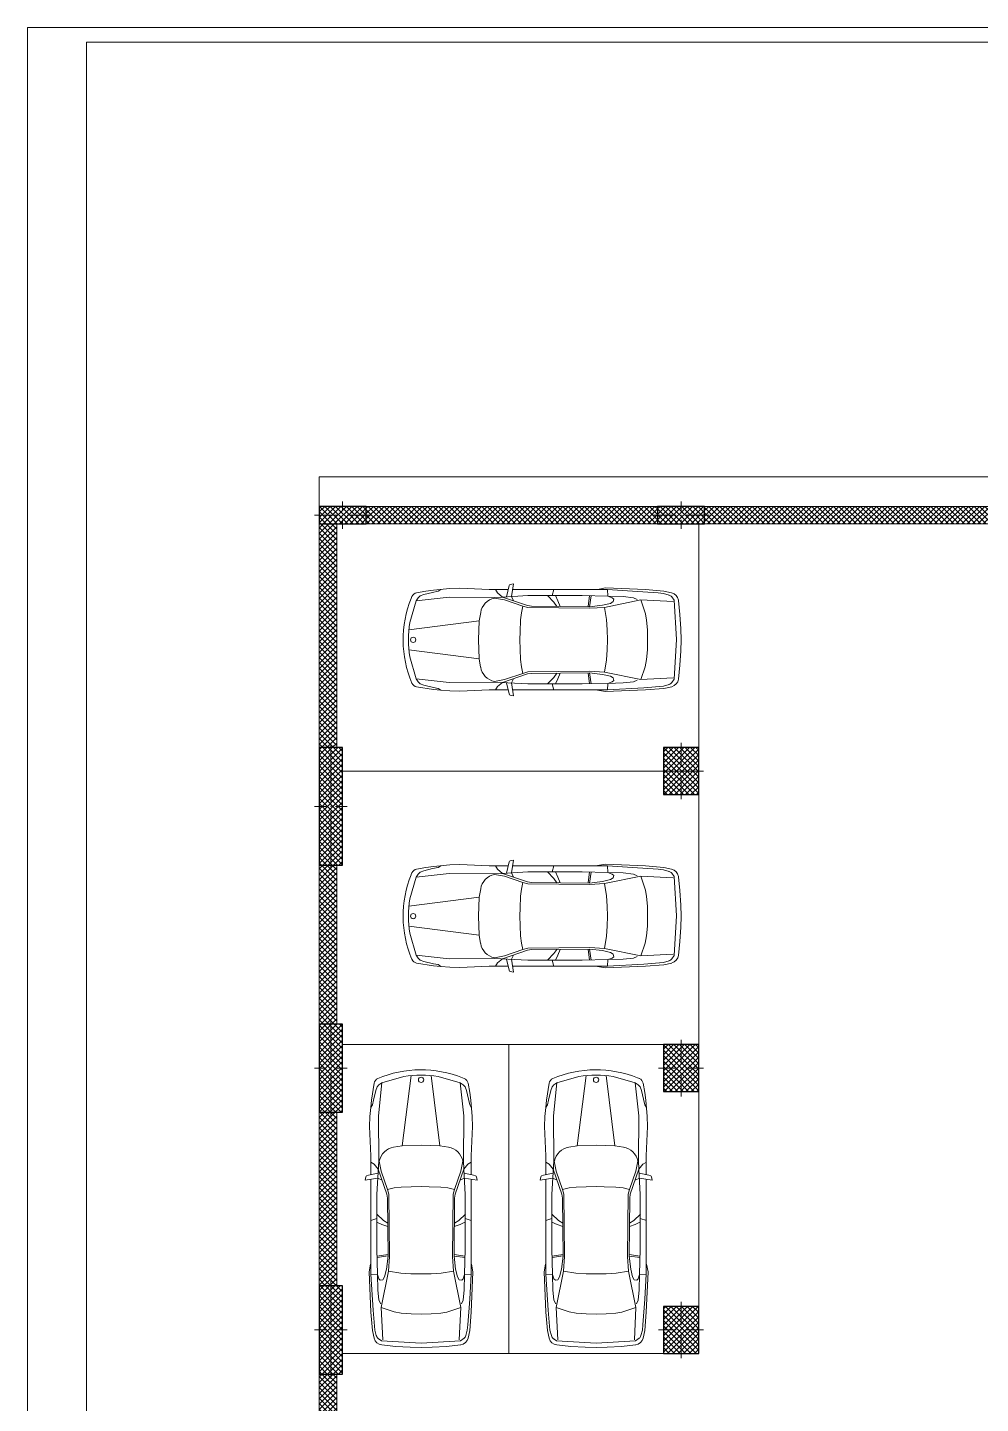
# Model space of a CAD drawing. Header units: millimetres. Extents: x 613552 to 673002, y -929939 to -887889.
# Drawn here: x 613552 to 629743, y -911280 to -887889 of the extents above; entities that cross this region are included whole.
import ezdxf

# ---------------------------------------------------------------- set-up
doc = ezdxf.new("R2010")
doc.units = ezdxf.units.MM
doc.header["$MEASUREMENT"] = 0
doc.layers.add('2D Drafting - General_Pen_No__1', color=7, linetype='Continuous', lineweight=13)
doc.layers.add('Structural - Bearing_Pen_No__1', color=7, linetype='Continuous', lineweight=13)
for name, color, linetype, lineweight, true_color in [('aaa mobilje_Pen_No__61', 7, 'Continuous', 20, 0x6a6a6a), ('Drawing & Figure_Pen_No__90', 7, 'Continuous', 20, 0x00bfbf), ('Structural - Bearing_Pen_No__48', 7, 'Continuous', 25, 0xa80f02), ('Structural - Bearing_Pen_No__61', 7, 'Continuous', 20, 0x6a6a6a)]:
    doc.layers.add(name, color=color, linetype=linetype, lineweight=lineweight, true_color=true_color)
doc.layers.add('Structural - Bearing', color=7, linetype='Continuous')
pattern_1 = [(45, (0, 0), (-45.961939, 45.961939), []), (135, (0, 0), (45.961939, 45.961939), [])]

# ---------------------------------------------------------------- blocks, each defined once
blk = doc.blocks.new('Slab_1', base_point=(539566, -896140))
at = {"layer": 'Structural - Bearing_Pen_No__1', "color": 7, "linetype": 'Continuous', "lineweight": 13, "flags": 128}
blk.add_lwpolyline([(539566, -896140), (584366, -896140), (584366, -921140), (539566, -921140)], close=True, dxfattribs=at)
blk = doc.blocks.new('Wall_11', base_point=(539566, -896140))
at = {"layer": 'Structural - Bearing_Pen_No__61', "linetype": 'Continuous', "lineweight": 20, "true_color": 0x6a6a6a}
h = blk.add_hatch(dxfattribs=at)
h.set_pattern_fill('CONCRETE_BLOCK', color=251, style=0, pattern_type=2)
h.set_pattern_definition(pattern_1)
h.paths.add_polyline_path([(539866, -896440), (539566, -896440), (539566, -900240), (539866, -900240)])
h = blk.add_hatch(dxfattribs=at)
h.set_pattern_fill('CONCRETE_BLOCK', color=251, style=0, pattern_type=2)
h.set_pattern_definition(pattern_1)
h.paths.add_polyline_path([(539866, -902240), (539566, -902240), (539566, -904940), (539866, -904940)])
h = blk.add_hatch(dxfattribs=at)
h.set_pattern_fill('CONCRETE_BLOCK', color=251, style=0, pattern_type=2)
h.set_pattern_definition(pattern_1)
h.paths.add_polyline_path([(539866, -906440), (539566, -906440), (539566, -909390), (539866, -909390)])
h = blk.add_hatch(dxfattribs=at)
h.set_pattern_fill('CONCRETE_BLOCK', color=251, style=0, pattern_type=2)
h.set_pattern_definition(pattern_1)
h.paths.add_polyline_path([(539866, -910890), (539566, -910890), (539566, -914640), (539866, -914640)])
at = {"layer": 'Structural - Bearing_Pen_No__1', "color": 7, "linetype": 'Continuous', "lineweight": 13, "flags": 128}
for points in [[(539566, -896140), (539566, -921140)], [(539866, -900240), (539866, -896440)], [(539866, -904940), (539866, -902240)], [(539866, -909390), (539866, -906440)], [(539866, -914640), (539866, -910890)]]:
    blk.add_lwpolyline(points, dxfattribs=at)
blk = doc.blocks.new('Wall_12', base_point=(539566, -896140))
at = {"layer": 'Structural - Bearing_Pen_No__61', "linetype": 'Continuous', "lineweight": 20, "true_color": 0x6a6a6a}
h = blk.add_hatch(dxfattribs=at)
h.set_pattern_fill('CONCRETE_BLOCK', color=251, style=0, pattern_type=2)
h.set_pattern_definition(pattern_1)
h.paths.add_polyline_path([(545316, -896440), (545316, -896140), (540366, -896140), (540366, -896440)])
h = blk.add_hatch(dxfattribs=at)
h.set_pattern_fill('CONCRETE_BLOCK', color=251, style=0, pattern_type=2)
h.set_pattern_definition(pattern_1)
h.paths.add_polyline_path([(551266, -896440), (551266, -896140), (546116, -896140), (546116, -896440)])
at = {"layer": 'Structural - Bearing_Pen_No__1', "color": 7, "linetype": 'Continuous', "lineweight": 13, "flags": 128}
for points in [[(584366, -896140), (539566, -896140)], [(539866, -896440), (584066, -896440)]]:
    blk.add_lwpolyline(points, dxfattribs=at)
blk = doc.blocks.new('Column_7', base_point=(545716, -896290))
at = {"layer": 'Structural - Bearing', "linetype": 'Continuous', "lineweight": 0, "true_color": 0x000000}
h = blk.add_hatch(dxfattribs=at)
h.set_pattern_fill('CONCRETE_BLOCK', color=18, style=0, pattern_type=2)
h.set_pattern_definition(pattern_1)
h.paths.add_polyline_path([(545316, -896440), (546116, -896440), (546116, -896140), (545316, -896140)])
at = {"layer": 'Structural - Bearing_Pen_No__1', "color": 7, "linetype": 'Continuous', "lineweight": 13}
for p, q in [((545716, -896210), (545716, -896060)), ((545636, -896290), (545236, -896290)), ((545796, -896290), (546196, -896290)), ((545716, -896370), (545716, -896520))]:
    blk.add_line(p, q, dxfattribs=at)
blk.add_point((545716, -896290), dxfattribs=at)
at = {"layer": 'Structural - Bearing_Pen_No__48', "color": 14, "linetype": 'Continuous', "lineweight": 25, "true_color": 0xa80f02, "flags": 128}
blk.add_lwpolyline([(545316, -896440), (546116, -896440), (546116, -896140), (545316, -896140)], close=True, dxfattribs=at)
blk = doc.blocks.new('Column_8', base_point=(539966, -896290))
at = {"layer": 'Structural - Bearing', "linetype": 'Continuous', "lineweight": 0, "true_color": 0x000000}
h = blk.add_hatch(dxfattribs=at)
h.set_pattern_fill('CONCRETE_BLOCK', color=18, style=0, pattern_type=2)
h.set_pattern_definition(pattern_1)
h.paths.add_polyline_path([(539566, -896440), (540366, -896440), (540366, -896140), (539566, -896140)])
at = {"layer": 'Structural - Bearing_Pen_No__1', "color": 7, "linetype": 'Continuous', "lineweight": 13}
for p, q in [((539966, -896210), (539966, -896060)), ((539886, -896290), (539486, -896290)), ((540046, -896290), (540446, -896290)), ((539966, -896370), (539966, -896520))]:
    blk.add_line(p, q, dxfattribs=at)
blk.add_point((539966, -896290), dxfattribs=at)
at = {"layer": 'Structural - Bearing_Pen_No__48', "color": 14, "linetype": 'Continuous', "lineweight": 25, "true_color": 0xa80f02, "flags": 128}
blk.add_lwpolyline([(539566, -896440), (540366, -896440), (540366, -896140), (539566, -896140)], close=True, dxfattribs=at)
blk = doc.blocks.new('Column_34', base_point=(545716, -905690))
at = {"layer": 'Structural - Bearing', "linetype": 'Continuous', "lineweight": 0, "true_color": 0x000000}
h = blk.add_hatch(dxfattribs=at)
h.set_pattern_fill('CONCRETE_BLOCK', color=18, style=0, pattern_type=2)
h.set_pattern_definition(pattern_1)
h.paths.add_polyline_path([(545416, -906090), (546016, -906090), (546016, -905290), (545416, -905290)])
at = {"layer": 'Structural - Bearing_Pen_No__1', "color": 7, "linetype": 'Continuous', "lineweight": 13}
for p, q in [((545716, -905610), (545716, -905210)), ((545636, -905690), (545336, -905690)), ((545716, -905770), (545716, -906170)), ((545796, -905690), (546096, -905690))]:
    blk.add_line(p, q, dxfattribs=at)
blk.add_point((545716, -905690), dxfattribs=at)
at = {"layer": 'Structural - Bearing_Pen_No__48', "color": 14, "linetype": 'Continuous', "lineweight": 25, "true_color": 0xa80f02, "flags": 128}
blk.add_lwpolyline([(545416, -906090), (546016, -906090), (546016, -905290), (545416, -905290)], close=True, dxfattribs=at)
blk = doc.blocks.new('Column_35', base_point=(545716, -910140))
at = {"layer": 'Structural - Bearing', "linetype": 'Continuous', "lineweight": 0, "true_color": 0x000000}
h = blk.add_hatch(dxfattribs=at)
h.set_pattern_fill('CONCRETE_BLOCK', color=18, style=0, pattern_type=2)
h.set_pattern_definition(pattern_1)
h.paths.add_polyline_path([(545416, -910540), (546016, -910540), (546016, -909740), (545416, -909740)])
at = {"layer": 'Structural - Bearing_Pen_No__1', "color": 7, "linetype": 'Continuous', "lineweight": 13}
for p, q in [((545716, -910060), (545716, -909660)), ((545636, -910140), (545336, -910140)), ((545716, -910220), (545716, -910620)), ((545796, -910140), (546096, -910140))]:
    blk.add_line(p, q, dxfattribs=at)
blk.add_point((545716, -910140), dxfattribs=at)
at = {"layer": 'Structural - Bearing_Pen_No__48', "color": 14, "linetype": 'Continuous', "lineweight": 25, "true_color": 0xa80f02, "flags": 128}
blk.add_lwpolyline([(545416, -910540), (546016, -910540), (546016, -909740), (545416, -909740)], close=True, dxfattribs=at)
blk = doc.blocks.new('Column_41', base_point=(539766, -910140))
at = {"layer": 'Structural - Bearing', "linetype": 'Continuous', "lineweight": 0, "true_color": 0x000000}
h = blk.add_hatch(dxfattribs=at)
h.set_pattern_fill('CONCRETE_BLOCK', color=18, style=0, pattern_type=2)
h.set_pattern_definition(pattern_1)
h.paths.add_polyline_path([(539566, -910890), (539966, -910890), (539966, -909390), (539566, -909390)])
at = {"layer": 'Structural - Bearing_Pen_No__1', "color": 7, "linetype": 'Continuous', "lineweight": 13}
for p, q in [((539766, -910060), (539766, -909310)), ((539686, -910140), (539486, -910140)), ((539766, -910220), (539766, -910970)), ((539846, -910140), (540046, -910140))]:
    blk.add_line(p, q, dxfattribs=at)
blk.add_point((539766, -910140), dxfattribs=at)
at = {"layer": 'Structural - Bearing_Pen_No__48', "color": 14, "linetype": 'Continuous', "lineweight": 25, "true_color": 0xa80f02, "flags": 128}
blk.add_lwpolyline([(539566, -910890), (539966, -910890), (539966, -909390), (539566, -909390)], close=True, dxfattribs=at)
blk = doc.blocks.new('Column_46', base_point=(539766, -905690))
at = {"layer": 'Structural - Bearing', "linetype": 'Continuous', "lineweight": 0, "true_color": 0x000000}
h = blk.add_hatch(dxfattribs=at)
h.set_pattern_fill('CONCRETE_BLOCK', color=18, style=0, pattern_type=2)
h.set_pattern_definition(pattern_1)
h.paths.add_polyline_path([(539566, -906440), (539966, -906440), (539966, -904940), (539566, -904940)])
at = {"layer": 'Structural - Bearing_Pen_No__1', "color": 7, "linetype": 'Continuous', "lineweight": 13}
for p, q in [((539766, -905610), (539766, -904860)), ((539686, -905690), (539486, -905690)), ((539766, -905770), (539766, -906520)), ((539846, -905690), (540046, -905690))]:
    blk.add_line(p, q, dxfattribs=at)
blk.add_point((539766, -905690), dxfattribs=at)
at = {"layer": 'Structural - Bearing_Pen_No__48', "color": 14, "linetype": 'Continuous', "lineweight": 25, "true_color": 0xa80f02, "flags": 128}
blk.add_lwpolyline([(539566, -906440), (539966, -906440), (539966, -904940), (539566, -904940)], close=True, dxfattribs=at)
blk = doc.blocks.new('Column_48', base_point=(539766, -901240))
at = {"layer": 'Structural - Bearing', "linetype": 'Continuous', "lineweight": 0, "true_color": 0x000000}
h = blk.add_hatch(dxfattribs=at)
h.set_pattern_fill('CONCRETE_BLOCK', color=18, style=0, pattern_type=2)
h.set_pattern_definition(pattern_1)
h.paths.add_polyline_path([(539566, -902240), (539966, -902240), (539966, -900240), (539566, -900240)])
at = {"layer": 'Structural - Bearing_Pen_No__1', "color": 7, "linetype": 'Continuous', "lineweight": 13}
for p, q in [((539766, -901160), (539766, -900160)), ((539686, -901240), (539486, -901240)), ((539766, -901320), (539766, -902320)), ((539846, -901240), (540046, -901240))]:
    blk.add_line(p, q, dxfattribs=at)
blk.add_point((539766, -901240), dxfattribs=at)
at = {"layer": 'Structural - Bearing_Pen_No__48', "color": 14, "linetype": 'Continuous', "lineweight": 25, "true_color": 0xa80f02, "flags": 128}
blk.add_lwpolyline([(539566, -902240), (539966, -902240), (539966, -900240), (539566, -900240)], close=True, dxfattribs=at)
blk = doc.blocks.new('Column_50', base_point=(545716, -900640))
at = {"layer": 'Structural - Bearing', "linetype": 'Continuous', "lineweight": 0, "true_color": 0x000000}
h = blk.add_hatch(dxfattribs=at)
h.set_pattern_fill('CONCRETE_BLOCK', color=18, style=0, pattern_type=2)
h.set_pattern_definition(pattern_1)
h.paths.add_polyline_path([(545416, -900240), (545416, -901040), (546016, -901040), (546016, -900240)])
at = {"layer": 'Structural - Bearing_Pen_No__1', "color": 7, "linetype": 'Continuous', "lineweight": 13}
for p, q in [((545716, -900560), (545716, -900160)), ((545636, -900640), (545336, -900640)), ((545716, -900720), (545716, -901120)), ((545796, -900640), (546096, -900640))]:
    blk.add_line(p, q, dxfattribs=at)
blk.add_point((545716, -900640), dxfattribs=at)
at = {"layer": 'Structural - Bearing_Pen_No__48', "color": 14, "linetype": 'Continuous', "lineweight": 25, "true_color": 0xa80f02, "flags": 128}
blk.add_lwpolyline([(545416, -900240), (545416, -901040), (546016, -901040), (546016, -900240)], close=True, dxfattribs=at)

msp = doc.modelspace()

# ---------------------------------------------------------------- linework, layer by layer
at = {"layer": '2D Drafting - General_Pen_No__1', "color": 7, "linetype": 'Continuous', "lineweight": 13, "flags": 128}
for points in [[(613552, -929939), (673002, -929939), (673002, -887889), (613552, -887889)], [(672752, -888139), (614552, -888139), (614552, -929689), (672752, -929689)]]:
    msp.add_lwpolyline(points, close=True, dxfattribs=at)
at = {"layer": 'aaa mobilje_Pen_No__61', "color": 251, "linetype": 'Continuous', "lineweight": 20, "true_color": 0x6a6a6a}
for p, q in [((620161, -897499), (620321, -897472)), ((620321, -897472), (620447, -897453)), ((620434, -897491), (620528, -897472)), ((620447, -897453), (620727, -897428)), ((620528, -897472), (620572, -897443)), ((620727, -897428), (620899, -897422)), ((620899, -897422), (621396, -897444)), ((621396, -897444), (621717, -897444)), ((621534, -897502), (621502, -897444)), ((621733, -897376), (621688, -897568)), ((621752, -897357), (621809, -897345)), ((621809, -897345), (621777, -897563)), ((623406, -897444), (621795, -897444)), ((622495, -897444), (622463, -897547)), ((623235, -897440), (623369, -897416)), ((623369, -897416), (624053, -897444)), ((623406, -897444), (623413, -897558)), ((623406, -897444), (623830, -897471)), ((623830, -897471), (624269, -897502)), ((624053, -897444), (624364, -897472)), ((624364, -897472), (624493, -897499)), ((620046, -898006), (620157, -897633)), ((620071, -897593), (620083, -897563)), ((620157, -897633), (620718, -897572)), ((620157, -897633), (620188, -897582)), ((620188, -897582), (620221, -897550)), ((620221, -897550), (620287, -897527)), ((620287, -897527), (620434, -897491)), ((620718, -897572), (621483, -897578)), ((621483, -897578), (621623, -897571)), ((621653, -897620), (621484, -897588)), ((621623, -897571), (621534, -897502)), ((621623, -897571), (622054, -897547)), ((622049, -897717), (621623, -897571)), ((621968, -897727), (621653, -897620)), ((621777, -897563), (621811, -897636)), ((622117, -897727), (622049, -897717)), ((622054, -897547), (622977, -897547)), ((622386, -897545), (622495, -897659)), ((622495, -897659), (622543, -897731)), ((622563, -897633), (622520, -897545)), ((622599, -897732), (622563, -897633)), ((622977, -897547), (623413, -897558)), ((623102, -897547), (623075, -897734)), ((623100, -897738), (623126, -897550)), ((623323, -897710), (623100, -897738)), ((623454, -897678), (623323, -897710)), ((623974, -897621), (623356, -897746)), ((623413, -897558), (623674, -897563)), ((623413, -897558), (623486, -897582)), ((623502, -897649), (623454, -897678)), ((623486, -897582), (623512, -897606)), ((623512, -897606), (623502, -897649)), ((623674, -897563), (623849, -897582)), ((623912, -897613), (623849, -897582)), ((624521, -897648), (623974, -897621)), ((624054, -897858), (623974, -897621)), ((624269, -897502), (624358, -897511)), ((624358, -897511), (624451, -897538)), ((624497, -897566), (624540, -897626)), ((624540, -897626), (624579, -898295)), ((624611, -897630), (624636, -897865)), ((621251, -897832), (621226, -897976)), ((621928, -897961), (621942, -897840)), ((621942, -897840), (621968, -897727)), ((622050, -897750), (621968, -897727)), ((623105, -897762), (622050, -897750)), ((623100, -897738), (622117, -897727)), ((623356, -897746), (623105, -897762)), ((623356, -897746), (623389, -897955)), ((623389, -897955), (623401, -898126)), ((624070, -897962), (624054, -897858)), ((624636, -897865), (624651, -898112)), ((621226, -897976), (620032, -898127)), ((621226, -897976), (621216, -898298)), ((621917, -898293), (621921, -898161)), ((621921, -898161), (621928, -897961)), ((623401, -898126), (623403, -898301)), ((624083, -898129), (624070, -897962)), ((624086, -898294), (624083, -898129)), ((624651, -898112), (624655, -898298)), ((619933, -898298), (619933, -898298)), ((621216, -898298), (621226, -898619)), ((621928, -898634), (621917, -898293)), ((623403, -898301), (623401, -898469)), ((624083, -898466), (624086, -898294)), ((624579, -898295), (624540, -898969)), ((624655, -898298), (624651, -898483)), ((620032, -898468), (621226, -898619)), ((620157, -898962), (620046, -898589)), ((621226, -898619), (621250, -898763)), ((621942, -898755), (621928, -898634)), ((623389, -898640), (623356, -898849)), ((623401, -898469), (623389, -898640)), ((624047, -898756), (624070, -898633)), ((624070, -898633), (624083, -898466)), ((624651, -898483), (624636, -898730)), ((622049, -898878), (621623, -899024)), ((621653, -898975), (621968, -898868)), ((621968, -898868), (621942, -898755)), ((621968, -898868), (622050, -898845)), ((622117, -898868), (622049, -898878)), ((622050, -898845), (623105, -898833)), ((623100, -898858), (622117, -898868)), ((622495, -898936), (622543, -898864)), ((622599, -898863), (622563, -898962)), ((623102, -899045), (623075, -898861)), ((623098, -898858), (623126, -899045)), ((623323, -898885), (623100, -898858)), ((623105, -898833), (623356, -898849)), ((623454, -898917), (623323, -898885)), ((623356, -898849), (623974, -898974)), ((623974, -898974), (624047, -898756)), ((624636, -898730), (624611, -898965)), ((620718, -899023), (620157, -898962)), ((620188, -899014), (620157, -898962)), ((620447, -899142), (620161, -899096)), ((620221, -899045), (620188, -899014)), ((620287, -899068), (620221, -899045)), ((620449, -899108), (620287, -899068)), ((620528, -899123), (620449, -899108)), ((620572, -899152), (620528, -899123)), ((621483, -899017), (620718, -899023)), ((622054, -899048), (621483, -899017)), ((621484, -899007), (621653, -898975)), ((621534, -899093), (621502, -899151)), ((621623, -899024), (621534, -899093)), ((621733, -899219), (621689, -899028)), ((621777, -899032), (621811, -898959)), ((621809, -899250), (621777, -899032)), ((622977, -899048), (622054, -899048)), ((622387, -899048), (622495, -898936)), ((622495, -899152), (622463, -899048)), ((622563, -898962), (622521, -899048)), ((623413, -899038), (622977, -899048)), ((623406, -899151), (623413, -899038)), ((624022, -899113), (623406, -899151)), ((623413, -899038), (623486, -899013)), ((623674, -899032), (623413, -899038)), ((623502, -898946), (623454, -898917)), ((623486, -899013), (623512, -898989)), ((623512, -898989), (623502, -898946)), ((623849, -899013), (623674, -899032)), ((623912, -898982), (623849, -899013)), ((623974, -898974), (624521, -898947)), ((624358, -899084), (624022, -899113)), ((624364, -899124), (624053, -899151)), ((624451, -899057), (624358, -899084)), ((624497, -899095), (624364, -899124)), ((624540, -898969), (624501, -899025)), ((620572, -899152), (620447, -899142)), ((620727, -899167), (620572, -899152)), ((620899, -899173), (620727, -899167)), ((621396, -899151), (620899, -899173)), ((621396, -899151), (621717, -899151)), ((621752, -899238), (621809, -899250)), ((623406, -899151), (621795, -899151)), ((623369, -899179), (623235, -899155)), ((624053, -899151), (623369, -899179)), ((620321, -902169), (620447, -902150)), ((620447, -902150), (620727, -902125)), ((620528, -902169), (620572, -902140)), ((620727, -902125), (620899, -902119)), ((620899, -902119), (621396, -902141)), ((621396, -902141), (621717, -902141)), ((621534, -902199), (621502, -902141)), ((621733, -902073), (621688, -902265)), ((621752, -902054), (621809, -902042)), ((621809, -902042), (621777, -902260)), ((623406, -902141), (621795, -902141)), ((622495, -902141), (622463, -902244)), ((623235, -902137), (623369, -902113)), ((623369, -902113), (624053, -902141)), ((623406, -902141), (623413, -902255)), ((623406, -902141), (623830, -902168)), ((624053, -902141), (624364, -902169)), ((620046, -902703), (620157, -902330)), ((620071, -902290), (620083, -902260)), ((620157, -902330), (620718, -902269)), ((620157, -902330), (620188, -902279)), ((620161, -902196), (620321, -902169)), ((620188, -902279), (620221, -902247)), ((620221, -902247), (620287, -902224)), ((620287, -902224), (620434, -902188)), ((620434, -902188), (620528, -902169)), ((620718, -902269), (621483, -902275)), ((621483, -902275), (621623, -902268)), ((621653, -902317), (621484, -902285)), ((621623, -902268), (621534, -902199)), ((621623, -902268), (622054, -902244)), ((622049, -902414), (621623, -902268)), ((621968, -902424), (621653, -902317)), ((621777, -902260), (621811, -902333)), ((622054, -902244), (622977, -902244)), ((622386, -902242), (622495, -902356)), ((622495, -902356), (622543, -902428)), ((622563, -902330), (622520, -902242)), ((622599, -902429), (622563, -902330)), ((622977, -902244), (623413, -902255)), ((623102, -902244), (623075, -902431)), ((623100, -902435), (623126, -902247)), ((623454, -902375), (623323, -902407)), ((623974, -902318), (623356, -902443)), ((623413, -902255), (623674, -902260)), ((623413, -902255), (623486, -902279)), ((623502, -902346), (623454, -902375)), ((623486, -902279), (623512, -902303)), ((623512, -902303), (623502, -902346)), ((623674, -902260), (623849, -902279)), ((623830, -902168), (624269, -902199)), ((623912, -902310), (623849, -902279)), ((624521, -902345), (623974, -902318)), ((624054, -902555), (623974, -902318)), ((624269, -902199), (624358, -902208)), ((624358, -902208), (624451, -902235)), ((624364, -902169), (624493, -902196)), ((624497, -902263), (624540, -902323)), ((624540, -902323), (624579, -902992)), ((624611, -902327), (624636, -902562)), ((621251, -902529), (621226, -902673)), ((621928, -902658), (621942, -902537)), ((621942, -902537), (621968, -902424)), ((622050, -902447), (621968, -902424)), ((622117, -902424), (622049, -902414)), ((623105, -902459), (622050, -902447)), ((623100, -902435), (622117, -902424)), ((623323, -902407), (623100, -902435)), ((623356, -902443), (623105, -902459)), ((623356, -902443), (623389, -902652)), ((624070, -902659), (624054, -902555)), ((624636, -902562), (624651, -902809)), ((621226, -902673), (620032, -902824)), ((621226, -902673), (621216, -902995)), ((621917, -902990), (621921, -902858)), ((621921, -902858), (621928, -902658)), ((623389, -902652), (623401, -902823)), ((623401, -902823), (623403, -902998)), ((624083, -902826), (624070, -902659)), ((624086, -902991), (624083, -902826)), ((624651, -902809), (624655, -902995)), ((619933, -902995), (619933, -902995)), ((621216, -902995), (621226, -903316)), ((621928, -903331), (621917, -902990)), ((623403, -902998), (623401, -903166)), ((624083, -903163), (624086, -902991)), ((624579, -902992), (624540, -903666)), ((624655, -902995), (624651, -903180)), ((620032, -903165), (621226, -903316)), ((620157, -903659), (620046, -903286)), ((621226, -903316), (621250, -903460)), ((621942, -903452), (621928, -903331)), ((623389, -903337), (623356, -903546)), ((623401, -903166), (623389, -903337)), ((624047, -903453), (624070, -903330)), ((624070, -903330), (624083, -903163)), ((624651, -903180), (624636, -903427)), ((621653, -903672), (621968, -903565)), ((621968, -903565), (621942, -903452)), ((621968, -903565), (622050, -903542)), ((622117, -903565), (622049, -903575)), ((622050, -903542), (623105, -903530)), ((623100, -903555), (622117, -903565)), ((622495, -903633), (622543, -903561)), ((622599, -903560), (622563, -903659)), ((623102, -903742), (623075, -903558)), ((623098, -903555), (623126, -903742)), ((623323, -903582), (623100, -903555)), ((623105, -903530), (623356, -903546)), ((623356, -903546), (623974, -903671)), ((623974, -903671), (624047, -903453)), ((624636, -903427), (624611, -903662)), ((620718, -903720), (620157, -903659)), ((620188, -903711), (620157, -903659)), ((620447, -903839), (620161, -903793)), ((620221, -903742), (620188, -903711)), ((620287, -903765), (620221, -903742)), ((620449, -903805), (620287, -903765)), ((620528, -903820), (620449, -903805)), ((621483, -903714), (620718, -903720)), ((622054, -903745), (621483, -903714)), ((621484, -903704), (621653, -903672)), ((621534, -903790), (621502, -903848)), ((621623, -903721), (621534, -903790)), ((622049, -903575), (621623, -903721)), ((621733, -903916), (621689, -903725)), ((621777, -903729), (621811, -903656)), ((621809, -903947), (621777, -903729)), ((622977, -903745), (622054, -903745)), ((622387, -903745), (622495, -903633)), ((622495, -903849), (622463, -903745)), ((622563, -903659), (622521, -903745)), ((623413, -903735), (622977, -903745)), ((623454, -903614), (623323, -903582)), ((623406, -903848), (623413, -903735)), ((623413, -903735), (623486, -903710)), ((623674, -903729), (623413, -903735)), ((623502, -903643), (623454, -903614)), ((623486, -903710), (623512, -903686)), ((623512, -903686), (623502, -903643)), ((623849, -903710), (623674, -903729)), ((623912, -903679), (623849, -903710)), ((623974, -903671), (624521, -903644)), ((624358, -903781), (624022, -903810)), ((624451, -903754), (624358, -903781)), ((624497, -903792), (624364, -903821)), ((624540, -903666), (624501, -903722)), ((620572, -903849), (620447, -903839)), ((620572, -903849), (620528, -903820)), ((620727, -903864), (620572, -903849)), ((620899, -903870), (620727, -903864)), ((621396, -903848), (620899, -903870)), ((621396, -903848), (621717, -903848)), ((621752, -903935), (621809, -903947)), ((623406, -903848), (621795, -903848)), ((623369, -903876), (623235, -903852)), ((624053, -903848), (623369, -903876)), ((624022, -903810), (623406, -903848)), ((624364, -903821), (624053, -903848)), ((620238, -905607), (620238, -905607)), ((623212, -905607), (623212, -905607)), ((619394, -906121), (619439, -905835)), ((619467, -905961), (619491, -905895)), ((619491, -905895), (619522, -905862)), ((619513, -906392), (619573, -905831)), ((619522, -905862), (619573, -905831)), ((619573, -905831), (619947, -905720)), ((620068, -905706), (619917, -906901)), ((620559, -906901), (620408, -905706)), ((620529, -905720), (620903, -905831)), ((620903, -905831), (620954, -905862)), ((620903, -905831), (620963, -906392)), ((620942, -905745), (620972, -905757)), ((620954, -905862), (620985, -905895)), ((620985, -905895), (621009, -905961)), ((621037, -905835), (621064, -905996)), ((622368, -906121), (622413, -905835)), ((622441, -905961), (622465, -905895)), ((622465, -905895), (622496, -905862)), ((622487, -906392), (622547, -905831)), ((622496, -905862), (622547, -905831)), ((622547, -905831), (622921, -905720)), ((623042, -905706), (622891, -906901)), ((623533, -906901), (623382, -905706)), ((623503, -905720), (623877, -905831)), ((623877, -905831), (623928, -905862)), ((623877, -905831), (623937, -906392)), ((623917, -905745), (623947, -905757)), ((623928, -905862), (623959, -905895)), ((623959, -905895), (623983, -905961)), ((624011, -905835), (624038, -905996)), ((619383, -906246), (619394, -906121)), ((619412, -906202), (619428, -906123)), ((619428, -906123), (619467, -905961)), ((621009, -905961), (621044, -906108)), ((621044, -906108), (621064, -906202)), ((621064, -905996), (621082, -906121)), ((621082, -906121), (621107, -906401)), ((622358, -906246), (622368, -906121)), ((622386, -906202), (622402, -906123)), ((622402, -906123), (622441, -905961)), ((623983, -905961), (624018, -906108)), ((624018, -906108), (624038, -906202)), ((624038, -905996), (624056, -906121)), ((624056, -906121), (624082, -906401)), ((619368, -906401), (619383, -906246)), ((619383, -906246), (619412, -906202)), ((621064, -906202), (621092, -906246)), ((622343, -906401), (622358, -906246)), ((622358, -906246), (622386, -906202)), ((624038, -906202), (624067, -906246)), ((619363, -906574), (619368, -906401)), ((619385, -907070), (619363, -906574)), ((619518, -907157), (619513, -906392)), ((620963, -906392), (620958, -907157)), ((621113, -906574), (621091, -907070)), ((621107, -906401), (621113, -906574)), ((622337, -906574), (622343, -906401)), ((622359, -907070), (622337, -906574)), ((622492, -907157), (622487, -906392)), ((623937, -906392), (623932, -907157)), ((624087, -906574), (624065, -907070)), ((624082, -906401), (624087, -906574)), ((619385, -907070), (619385, -907391)), ((619917, -906901), (619772, -906924)), ((620238, -906891), (619917, -906901)), ((620559, -906901), (620238, -906891)), ((620703, -906925), (620559, -906901)), ((621091, -907070), (621091, -907391)), ((622359, -907070), (622359, -907391)), ((622891, -906901), (622747, -906924)), ((623212, -906891), (622891, -906901)), ((623533, -906901), (623212, -906891)), ((623677, -906925), (623533, -906901)), ((624065, -907070), (624065, -907391)), ((619443, -907209), (619384, -907176)), ((619511, -907297), (619443, -907209)), ((619487, -907728), (619518, -907157)), ((619657, -907723), (619511, -907297)), ((619528, -907158), (619561, -907328)), ((620818, -907723), (620965, -907297)), ((620915, -907328), (620948, -907158)), ((620958, -907157), (620965, -907297)), ((620965, -907297), (621033, -907209)), ((620965, -907297), (620989, -907728)), ((621033, -907209), (621092, -907176)), ((622417, -907209), (622358, -907176)), ((622485, -907297), (622417, -907209)), ((622461, -907728), (622492, -907157)), ((622632, -907723), (622485, -907297)), ((622502, -907158), (622535, -907328)), ((623793, -907723), (623939, -907297)), ((623889, -907328), (623922, -907158)), ((623932, -907157), (623939, -907297)), ((623939, -907297), (624007, -907209)), ((623939, -907297), (623963, -907728)), ((624007, -907209), (624066, -907176)), ((619298, -907427), (619286, -907484)), ((619286, -907484), (619503, -907451)), ((619316, -907407), (619508, -907363)), ((619385, -909080), (619385, -907469)), ((619503, -907451), (619576, -907485)), ((619561, -907328), (619668, -907643)), ((620808, -907643), (620915, -907328)), ((620973, -907451), (620900, -907485)), ((621159, -907407), (620968, -907363)), ((621190, -907484), (620973, -907451)), ((621091, -909080), (621091, -907469)), ((621178, -907427), (621190, -907484)), ((622272, -907427), (622260, -907484)), ((622260, -907484), (622477, -907451)), ((622291, -907407), (622482, -907363)), ((622359, -909080), (622359, -907469)), ((622477, -907451), (622550, -907485)), ((622535, -907328), (622642, -907643)), ((623782, -907643), (623889, -907328)), ((623947, -907451), (623874, -907485)), ((624134, -907407), (623942, -907363)), ((624164, -907484), (623947, -907451)), ((624065, -909080), (624065, -907469)), ((624152, -907427), (624164, -907484)), ((619487, -908651), (619487, -907728)), ((619667, -907791), (619657, -907723)), ((619668, -907643), (619780, -907616)), ((619668, -907643), (619691, -907724)), ((619691, -907724), (619702, -908779)), ((619780, -907616), (619901, -907602)), ((619901, -907602), (620242, -907592)), ((620242, -907592), (620375, -907595)), ((620375, -907595), (620575, -907602)), ((620575, -907602), (620695, -907616)), ((620695, -907616), (620808, -907643)), ((620774, -908779), (620785, -907724)), ((620785, -907724), (620808, -907643)), ((620809, -907791), (620818, -907723)), ((620989, -907728), (620989, -908651)), ((622461, -908651), (622461, -907728)), ((622641, -907791), (622632, -907723)), ((622642, -907643), (622755, -907616)), ((622642, -907643), (622665, -907724)), ((622665, -907724), (622676, -908779)), ((622755, -907616), (622875, -907602)), ((622875, -907602), (623216, -907592)), ((623216, -907592), (623349, -907595)), ((623349, -907595), (623549, -907602)), ((623549, -907602), (623670, -907616)), ((623670, -907616), (623782, -907643)), ((623748, -908779), (623759, -907724)), ((623759, -907724), (623782, -907643)), ((623783, -907791), (623793, -907723)), ((623963, -907728), (623963, -908651)), ((619678, -908774), (619667, -907791)), ((620798, -908774), (620809, -907791)), ((622652, -908774), (622641, -907791)), ((623772, -908774), (623783, -907791)), ((619384, -908169), (619487, -908138)), ((619487, -908062), (619599, -908169)), ((619574, -908238), (619487, -908195)), ((619672, -908273), (619574, -908238)), ((619599, -908169), (619672, -908217)), ((620803, -908273), (620902, -908238)), ((620877, -908169), (620804, -908217)), ((620991, -908060), (620877, -908169)), ((620902, -908238), (620991, -908194)), ((621092, -908169), (620989, -908138)), ((622358, -908169), (622461, -908138)), ((622461, -908062), (622573, -908169)), ((622548, -908238), (622461, -908195)), ((622647, -908273), (622548, -908238)), ((622573, -908169), (622646, -908217)), ((623777, -908273), (623876, -908238)), ((623851, -908169), (623778, -908217)), ((623965, -908060), (623851, -908169)), ((623876, -908238), (623965, -908194)), ((624066, -908169), (623963, -908138)), ((619498, -909087), (619487, -908651)), ((620989, -908651), (620978, -909087)), ((622472, -909087), (622461, -908651)), ((623963, -908651), (623952, -909087)), ((619356, -909043), (619381, -908909)), ((619490, -908776), (619674, -908749)), ((619678, -908772), (619491, -908800)), ((619650, -908997), (619678, -908774)), ((619702, -908779), (619686, -909030)), ((620790, -909030), (620774, -908779)), ((620826, -908997), (620798, -908774)), ((620798, -908774), (620985, -908800)), ((620989, -908776), (620801, -908749)), ((621095, -908909), (621120, -909043)), ((622330, -909043), (622355, -908909)), ((622464, -908776), (622649, -908749)), ((622652, -908772), (622465, -908800)), ((622624, -908997), (622652, -908774)), ((622676, -908779), (622660, -909030)), ((623764, -909030), (623748, -908779)), ((623800, -908997), (623772, -908774)), ((623772, -908774), (623959, -908800)), ((623963, -908776), (623776, -908749)), ((624069, -908909), (624094, -909043)), ((619385, -909727), (619356, -909043)), ((619385, -909080), (619498, -909087)), ((619422, -909696), (619385, -909080)), ((619498, -909087), (619522, -909160)), ((619504, -909348), (619498, -909087)), ((619522, -909160), (619546, -909186)), ((619546, -909186), (619589, -909176)), ((619686, -909030), (619561, -909648)), ((619589, -909176), (619619, -909128)), ((619619, -909128), (619650, -908997)), ((619895, -909063), (619686, -909030)), ((620067, -909075), (619895, -909063)), ((620235, -909077), (620067, -909075)), ((620409, -909075), (620235, -909077)), ((620581, -909063), (620409, -909075)), ((620790, -909030), (620581, -909063)), ((620915, -909648), (620790, -909030)), ((620857, -909128), (620826, -908997)), ((620887, -909176), (620857, -909128)), ((620929, -909186), (620887, -909176)), ((620954, -909160), (620929, -909186)), ((620978, -909087), (620954, -909160)), ((620978, -909087), (620972, -909348)), ((621091, -909080), (620978, -909087)), ((621091, -909080), (621064, -909504)), ((621120, -909043), (621091, -909727)), ((622359, -909727), (622330, -909043)), ((622359, -909080), (622472, -909087)), ((622397, -909696), (622359, -909080)), ((622472, -909087), (622496, -909160)), ((622478, -909348), (622472, -909087)), ((622496, -909160), (622521, -909186)), ((622521, -909186), (622563, -909176)), ((622660, -909030), (622535, -909648)), ((622563, -909176), (622593, -909128)), ((622593, -909128), (622624, -908997)), ((622869, -909063), (622660, -909030)), ((623041, -909075), (622869, -909063)), ((623209, -909077), (623041, -909075)), ((623383, -909075), (623209, -909077)), ((623555, -909063), (623383, -909075)), ((623764, -909030), (623555, -909063)), ((623889, -909648), (623764, -909030)), ((623831, -909128), (623800, -908997)), ((623861, -909176), (623831, -909128)), ((623904, -909186), (623861, -909176)), ((623928, -909160), (623904, -909186)), ((623952, -909087), (623928, -909160)), ((623952, -909087), (623946, -909348)), ((624065, -909080), (623952, -909087)), ((624065, -909080), (624038, -909504)), ((624094, -909043), (624065, -909727)), ((619522, -909523), (619504, -909348)), ((620972, -909348), (620954, -909523)), ((622496, -909523), (622478, -909348)), ((623946, -909348), (623928, -909523)), ((619553, -909586), (619522, -909523)), ((619561, -909648), (619588, -910195)), ((619561, -909648), (619780, -909721)), ((620677, -909728), (620915, -909648)), ((620887, -910195), (620915, -909648)), ((620923, -909586), (620954, -909523)), ((621064, -909504), (621033, -909943)), ((622527, -909586), (622496, -909523)), ((622535, -909648), (622563, -910195)), ((622535, -909648), (622754, -909721)), ((623651, -909728), (623889, -909648)), ((623862, -910195), (623889, -909648)), ((623897, -909586), (623928, -909523)), ((624038, -909504), (624007, -909943)), ((619412, -910038), (619385, -909727)), ((619452, -910032), (619422, -909696)), ((619780, -909721), (619902, -909744)), ((619902, -909744), (620069, -909757)), ((620069, -909757), (620241, -909760)), ((620241, -909760), (620407, -909757)), ((620407, -909757), (620574, -909744)), ((620574, -909744), (620677, -909728)), ((621091, -909727), (621064, -910038)), ((622386, -910038), (622359, -909727)), ((622426, -910032), (622397, -909696)), ((622754, -909721), (622876, -909744)), ((622876, -909744), (623043, -909757)), ((623043, -909757), (623215, -909760)), ((623215, -909760), (623381, -909757)), ((623381, -909757), (623548, -909744)), ((623548, -909744), (623651, -909728)), ((624065, -909727), (624038, -910038)), ((619440, -910171), (619412, -910038)), ((619478, -910125), (619452, -910032)), ((621024, -910032), (620998, -910125)), ((621033, -909943), (621024, -910032)), ((621064, -910038), (621036, -910167)), ((622414, -910171), (622386, -910038)), ((622452, -910125), (622426, -910032)), ((623998, -910032), (623972, -910125)), ((624007, -909943), (623998, -910032)), ((624038, -910038), (624011, -910167)), ((619567, -910214), (619510, -910175)), ((620241, -910254), (619567, -910214)), ((619806, -910311), (619570, -910285)), ((620052, -910325), (619806, -910311)), ((620238, -910329), (620052, -910325)), ((620424, -910325), (620238, -910329)), ((620909, -910214), (620241, -910254)), ((620670, -910311), (620424, -910325)), ((620906, -910285), (620670, -910311)), ((620969, -910171), (620909, -910214)), ((622541, -910214), (622485, -910175)), ((623215, -910254), (622541, -910214)), ((622780, -910311), (622544, -910285)), ((623026, -910325), (622780, -910311)), ((623212, -910329), (623026, -910325)), ((623398, -910325), (623212, -910329)), ((623883, -910214), (623215, -910254)), ((623644, -910311), (623398, -910325)), ((623880, -910285), (623644, -910311)), ((623943, -910171), (623883, -910214))]:
    msp.add_line(p, q, dxfattribs=at)
at = {"layer": 'aaa mobilje_Pen_No__61', "color": 251, "linetype": 'Continuous', "lineweight": 20, "true_color": 0x6a6a6a, "extrusion": (0, 0, -1)}
for centre, major_axis, start_param, end_param in [((621758, -897382), (-17.7, 17.7), 5.727305, 6.861623), ((621803, -898298), (-63, 1869), 4.342186, 5.13214), ((620177, -897597), (-70.7, 70.7), 5.848587, 6.901698), ((621548, -897882), (-213, 213), 5.664133, 6.854932), ((624423, -897634), (70.7, 70.7), -0.506125, 0.043587), ((624462, -897646), (106, 106), -0.575715, 0.642137), ((622069, -898298), (2043, 68), 3.032047, 3.318066), ((620104, -898298), (31.8, 31.8), 3.926991, 10.210176), ((621548, -898713), (213, 213), 2.569846, 3.760644), ((620177, -898998), (70.7, 70.7), 2.52308, 3.576193), ((624423, -898961), (70.9, 70.9), 1.391584, 2.076926), ((624462, -898949), (-106, 106), 2.463798, 3.689923), ((621758, -899213), (-17.7, 17.7), 4.133917, 5.268191), ((621758, -902079), (-17.7, 17.7), 5.727305, 6.861623), ((621803, -902995), (-63, 1869), 4.342186, 5.13214), ((620177, -902294), (-70.7, 70.7), 5.848587, 6.901698), ((621548, -902579), (-213, 213), 5.664133, 6.854932), ((624423, -902331), (70.7, 70.7), -0.506125, 0.043587), ((624462, -902343), (106, 106), -0.575715, 0.642137), ((622069, -902995), (2043, 68), 3.032047, 3.318066), ((620104, -902995), (31.8, 31.8), 3.926991, 10.210176), ((621548, -903410), (213, 213), 2.569846, 3.760644), ((620177, -903695), (70.7, 70.7), 2.52308, 3.576193), ((624423, -903658), (70.9, 70.9), 1.391584, 2.076926), ((624462, -903646), (-106, 106), 2.463798, 3.689923), ((621758, -903910), (-17.7, 17.7), 4.133917, 5.268191), ((620238, -907477), (1869, 63), 4.342246, 5.132201), ((623212, -907477), (1869, 63), 4.342246, 5.132201), ((619538, -905851), (-70.7, 70.7), 5.664673, 6.717785), ((620238, -907743), (-68, 2043), -0.109546, 0.176473), ((620238, -905778), (-31.8, 31.8), 0.785398, 7.068583), ((620938, -905851), (70.7, 70.7), -0.434598, 0.618512), ((622512, -905851), (-70.7, 70.7), 5.664673, 6.717785), ((623212, -907743), (-68, 2043), -0.109546, 0.176473), ((623212, -905778), (-31.8, 31.8), 0.785398, 7.068583), ((623912, -905851), (70.7, 70.7), -0.434598, 0.618512), ((619822, -907222), (-213, 213), 5.711438, 6.902237), ((620653, -907222), (213, 213), -0.619052, 0.571746), ((622797, -907222), (-213, 213), 5.711438, 6.902237), ((623628, -907222), (213, 213), -0.619052, 0.571746), ((619322, -907432), (17.7, 17.7), 4.133917, 5.268191), ((621154, -907432), (17.7, 17.7), -0.55588, 0.578437), ((622296, -907432), (17.7, 17.7), 4.133917, 5.268191), ((624128, -907432), (17.7, 17.7), -0.55588, 0.578437), ((619586, -910136), (106, 106), 2.463798, 3.689923), ((619574, -910098), (-70.9, 70.9), 4.533177, 5.218518), ((620890, -910136), (-106, 106), 2.565877, 3.78373), ((620901, -910098), (-70.7, 70.7), 2.635468, 3.18518), ((622560, -910136), (106, 106), 2.463798, 3.689923), ((622549, -910098), (-70.9, 70.9), 4.533177, 5.218518), ((623864, -910136), (-106, 106), 2.565877, 3.78373), ((623876, -910098), (-70.7, 70.7), 2.635468, 3.18518)]:
    msp.add_ellipse(centre, major_axis=major_axis, ratio=1, start_param=start_param, end_param=end_param, dxfattribs=at)
at = {"layer": 'Drawing & Figure_Pen_No__90', "color": 132, "linetype": 'Continuous', "lineweight": 20, "true_color": 0x00bfbf}
for p, q in [((624955, -910429), (624955, -896329)), ((624955, -900529), (618905, -900529)), ((624955, -905179), (618905, -905179)), ((621730, -910429), (621730, -905179)), ((624955, -910429), (618905, -910429))]:
    msp.add_line(p, q, dxfattribs=at)

# ---------------------------------------------------------------- block references
at = {"layer": 'Structural - Bearing', "color": 7, "linetype": 'Continuous', "lineweight": 13}
msp.add_blockref('Slab_1', (618505, -895529), dxfattribs=at)
at = {"layer": 'Structural - Bearing', "color": 14, "lineweight": 25, "true_color": 0xa80f02}
for name, p in [('Column_8', (618905, -896179)), ('Column_7', (624655, -896179)), ('Column_48', (618705, -901129)), ('Column_50', (624655, -900529)), ('Column_46', (618705, -905579)), ('Column_34', (624655, -905579)), ('Column_41', (618705, -910029)), ('Column_35', (624655, -910029))]:
    msp.add_blockref(name, p, dxfattribs=at)
at = {"layer": 'Structural - Bearing', "color": 7, "lineweight": 13}
for name in ['Wall_11', 'Wall_12']:
    msp.add_blockref(name, (618505, -896029), dxfattribs=at)

doc.saveas('drawing.dxf')
